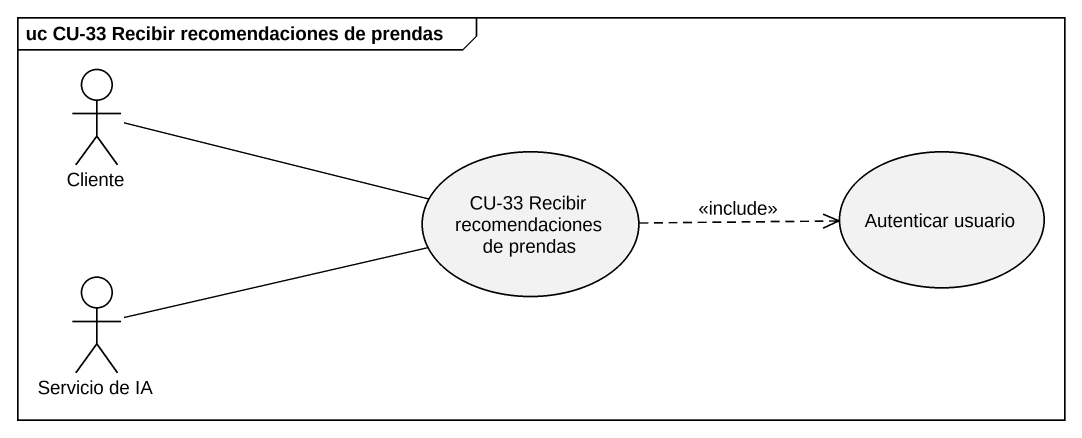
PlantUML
@startuml
mainframe uc CU-33 Recibir recomendaciones de prendas
actor Cliente
usecase "CU-33 Recibir recomendaciones de prendas" as CU_33_Recibir
usecase "Autenticar usuario" as Autenticar_usuario
actor "Servicio de IA" as Servicio_de_IA
Cliente -right- CU_33_Recibir
CU_33_Recibir .right.> Autenticar_usuario : <<include>>
Servicio_de_IA -right- CU_33_Recibir
@enduml
